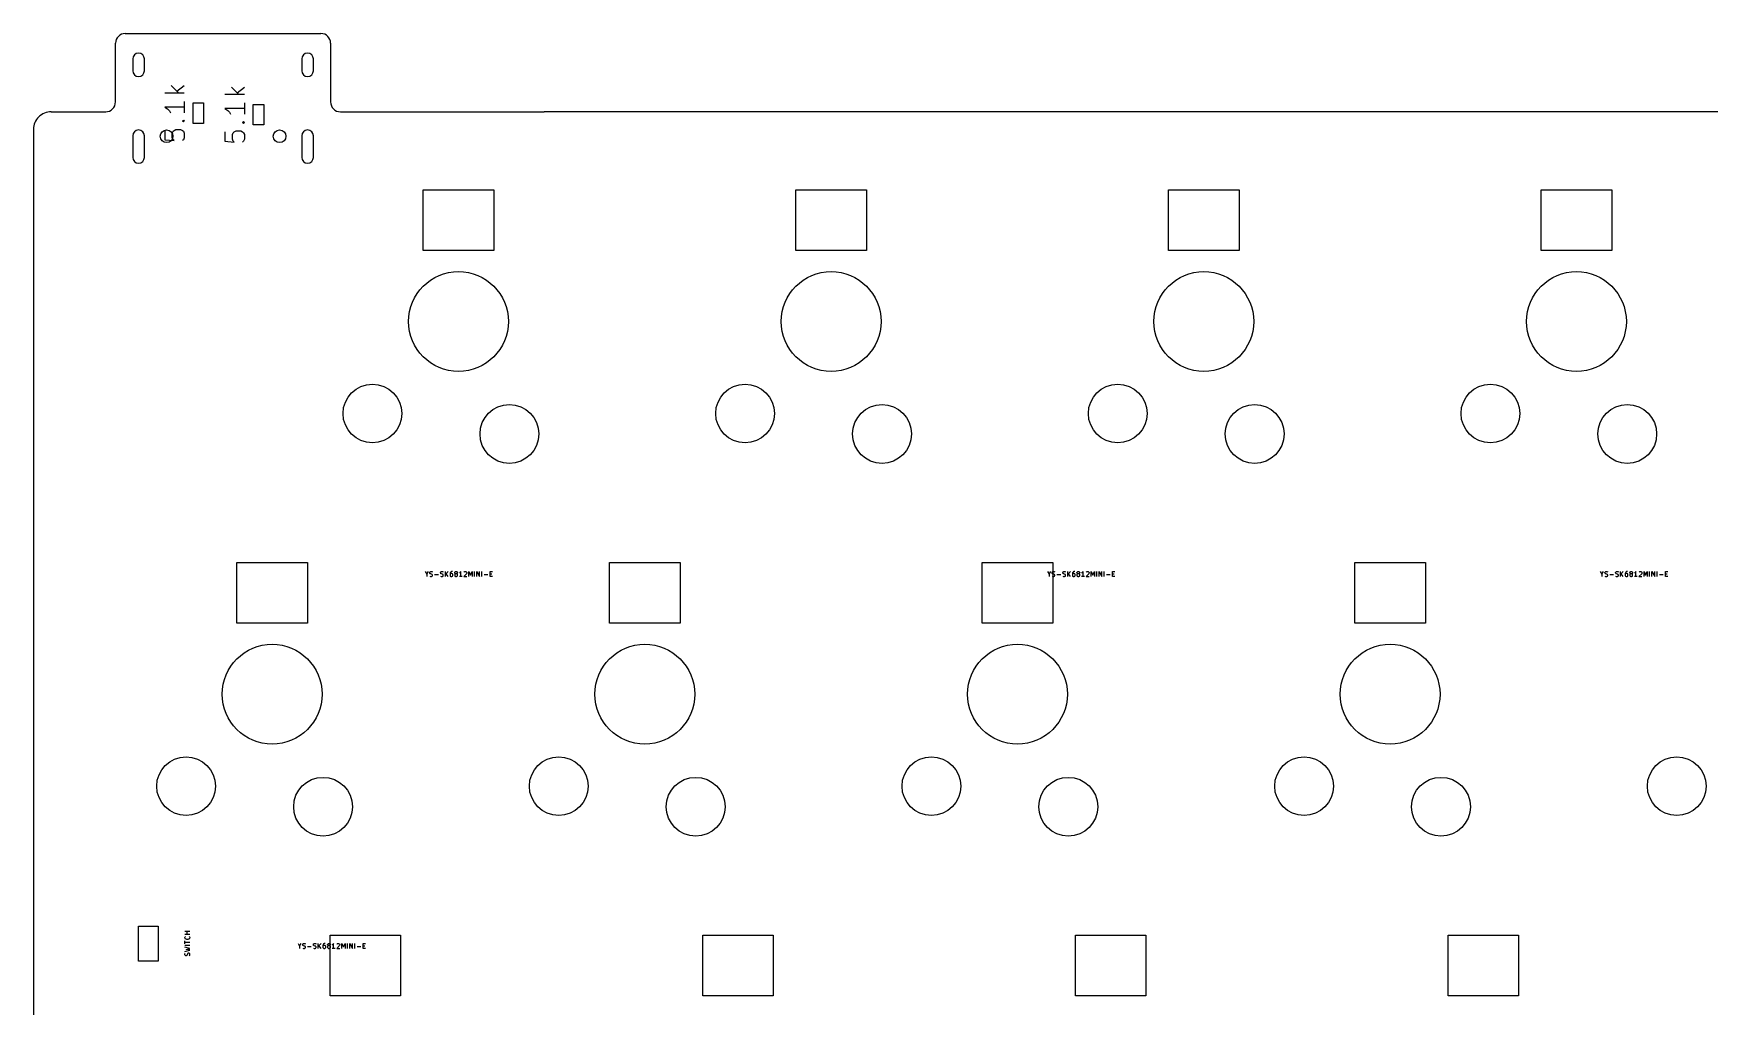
# Model space of a CAD drawing. Header units: millimetres. Extents: x -18 to 310, y -2 to 100.
# Drawn here: x 140.4 to 226.1, y 50.7 to 100.4 of the extents above; entities that cross this region are included whole.
import ezdxf

# ---------------------------------------------------------------- set-up
doc = ezdxf.new("R2010")
doc.units = ezdxf.units.MM
doc.layers.add('Edge.Cuts', color=254, linetype='CONTINUOUS', true_color=0xd0d2cd)
doc.layers.add('F.Fab', color=9, linetype='CONTINUOUS', true_color=0xafafaf)

msp = doc.modelspace()

# ---------------------------------------------------------------- linework, layer by layer
at = {"layer": 'Edge.Cuts', "linetype": 'CONTINUOUS'}
for p, q in [((145.08, 100.445), (155.08, 100.445)), ((144.58, 96.945), (144.58, 99.945)), ((155.58, 99.945), (155.58, 96.945)), ((145.46, 99.145), (145.46, 98.545)), ((146.06, 98.545), (146.06, 99.145)), ((154.1, 99.145), (154.1, 98.545)), ((154.7, 98.545), (154.7, 99.145)), ((141.290748, 96.445), (144.08, 96.445)), ((156.08, 96.445), (166.491, 96.445)), ((305.330002, 96.445), (166.491, 96.445)), ((140.39075, 95.545002), (140.39075, -1.503085)), ((145.46, 95.215), (145.46, 94.115)), ((146.06, 94.115), (146.06, 95.215)), ((154.1, 95.215), (154.1, 94.115)), ((154.7, 94.115), (154.7, 95.215)), ((160.3145, 92.45), (163.9145, 92.45)), ((160.3145, 89.35), (160.3145, 92.45)), ((163.9145, 92.45), (163.9145, 89.35)), ((179.3645, 92.45), (182.9645, 92.45)), ((179.3645, 89.35), (179.3645, 92.45)), ((182.9645, 92.45), (182.9645, 89.35)), ((198.4145, 92.45), (202.0145, 92.45)), ((198.4145, 89.35), (198.4145, 92.45)), ((202.0145, 92.45), (202.0145, 89.35)), ((217.4645, 92.45), (221.0645, 92.45)), ((217.4645, 89.35), (217.4645, 92.45)), ((221.0645, 92.45), (221.0645, 89.35)), ((163.9145, 89.35), (160.3145, 89.35)), ((182.9645, 89.35), (179.3645, 89.35)), ((202.0145, 89.35), (198.4145, 89.35)), ((221.0645, 89.35), (217.4645, 89.35)), ((150.7895, 73.4), (154.3895, 73.4)), ((150.7895, 70.3), (150.7895, 73.4)), ((154.3895, 73.4), (154.3895, 70.3)), ((169.8395, 73.4), (173.4395, 73.4)), ((169.8395, 70.3), (169.8395, 73.4)), ((173.4395, 73.4), (173.4395, 70.3)), ((188.8895, 73.4), (192.4895, 73.4)), ((188.8895, 70.3), (188.8895, 73.4)), ((192.4895, 73.4), (192.4895, 70.3)), ((207.9395, 73.4), (211.5395, 73.4)), ((207.9395, 70.3), (207.9395, 73.4)), ((211.5395, 73.4), (211.5395, 70.3)), ((154.3895, 70.3), (150.7895, 70.3)), ((173.4395, 70.3), (169.8395, 70.3)), ((192.4895, 70.3), (188.8895, 70.3)), ((211.5395, 70.3), (207.9395, 70.3)), ((155.552, 54.35), (159.152, 54.35)), ((155.552, 51.25), (155.552, 54.35)), ((159.152, 54.35), (159.152, 51.25)), ((174.602, 54.35), (178.202, 54.35)), ((174.602, 51.25), (174.602, 54.35)), ((178.202, 54.35), (178.202, 51.25)), ((193.652, 54.35), (197.252, 54.35)), ((193.652, 51.25), (193.652, 54.35)), ((197.252, 54.35), (197.252, 51.25)), ((212.702, 54.35), (216.302, 54.35)), ((212.702, 51.25), (212.702, 54.35)), ((216.302, 54.35), (216.302, 51.25)), ((159.152, 51.25), (155.552, 51.25)), ((178.202, 51.25), (174.602, 51.25)), ((197.252, 51.25), (193.652, 51.25)), ((216.302, 51.25), (212.702, 51.25))]:
    msp.add_line(p, q, dxfattribs=at)
at = {"layer": 'Edge.Cuts'}
for centre, radius in [((147.19, 95.195), 0.324999), ((152.97, 95.195), 0.324999), ((162.1145, 85.725), 2.549999), ((181.1645, 85.725), 2.549999), ((200.2145, 85.725), 2.549999), ((219.2645, 85.725), 2.549999), ((157.7145, 81.025), 1.499999), ((176.7645, 81.025), 1.499999), ((195.8145, 81.025), 1.499999), ((214.8645, 81.025), 1.499999), ((164.7145, 79.975), 1.499999), ((183.7645, 79.975), 1.499999), ((202.8145, 79.975), 1.499999), ((221.8645, 79.975), 1.499999), ((152.5895, 66.675), 2.549999), ((171.6395, 66.675), 2.549999), ((190.6895, 66.675), 2.549999), ((209.7395, 66.675), 2.549999), ((148.1895, 61.975), 1.499999), ((167.2395, 61.975), 1.499999), ((186.2895, 61.975), 1.499999), ((205.3395, 61.975), 1.499999), ((224.3895, 61.975), 1.499999), ((155.1895, 60.925), 1.499999), ((174.2395, 60.925), 1.499999), ((193.2895, 60.925), 1.499999), ((212.3395, 60.925), 1.499999)]:
    msp.add_circle(centre, radius, dxfattribs=at)
for centre, radius, start, end in [((145.08, 99.945), 0.5, 90, 180), ((155.08, 99.945), 0.5, 0, 90), ((145.76, 99.145), 0.3, 0, 180), ((154.4, 99.145), 0.3, 0, 180), ((145.76, 98.545), 0.3, -180, 0), ((154.4, 98.545), 0.3, -180, 0), ((144.08, 96.945), 0.5, -90, 0), ((156.08, 96.945), 0.5, -180, -90), ((141.2907, 95.545), 0.89995, 89.99694423, 179.99987267), ((145.76, 95.215), 0.3, 0, 180), ((154.4, 95.215), 0.3, 0, 180), ((145.76, 94.115), 0.3, -180, 0), ((154.4, 94.115), 0.3, -180, 0)]:
    msp.add_arc(centre, radius, start, end, dxfattribs=at)
at = {"layer": 'F.Fab', "linetype": 'CONTINUOUS'}
for p, q in [((145.46, 99.145), (145.46, 98.545)), ((146.06, 98.545), (146.06, 99.145)), ((154.1, 99.145), (154.1, 98.545)), ((154.7, 98.545), (154.7, 99.145)), ((147.432902, 97.779762), (147.813854, 97.39881)), ((147.718616, 97.494048), (148.099569, 97.779762)), ((150.507902, 97.704762), (150.888854, 97.32381)), ((150.793616, 97.419048), (151.174569, 97.704762)), ((148.099569, 97.39881), (147.099569, 97.39881)), ((148.099569, 96.970238), (148.099569, 96.39881)), ((148.54475, 96.9), (149.08475, 96.9)), ((148.54475, 95.85), (148.54475, 96.9)), ((149.08475, 96.9), (149.08475, 95.85)), ((151.174569, 97.32381), (150.174569, 97.32381)), ((151.174569, 96.895238), (151.174569, 96.32381)), ((151.61975, 96.825), (152.15975, 96.825)), ((151.61975, 95.775), (151.61975, 96.825)), ((152.15975, 96.825), (152.15975, 95.775)), ((148.099569, 96.684524), (147.099569, 96.684524)), ((147.099569, 96.684524), (147.242426, 96.589286)), ((147.242426, 96.589286), (147.337664, 96.494048)), ((147.337664, 96.494048), (147.385283, 96.39881)), ((148.00433, 95.970239), (148.05195, 96.017858)), ((148.05195, 95.92262), (148.00433, 95.970239)), ((148.00433, 95.970239), (148.099569, 95.970239)), ((148.05195, 96.017858), (148.099569, 95.970239)), ((148.099569, 95.970239), (148.05195, 95.92262)), ((151.174569, 96.609524), (150.174569, 96.609524)), ((150.174569, 96.609524), (150.317426, 96.514286)), ((150.317426, 96.514286), (150.412664, 96.419048)), ((150.412664, 96.419048), (150.460283, 96.32381)), ((145.46, 95.215), (145.46, 94.115)), ((146.06, 94.115), (146.06, 95.215)), ((147.099569, 95.494048), (147.099569, 95.017858)), ((147.480521, 95.351191), (147.52814, 95.446429)), ((147.480521, 95.113096), (147.480521, 95.351191)), ((147.52814, 95.017858), (147.480521, 95.113096)), ((147.52814, 95.446429), (147.575759, 95.494048)), ((147.575759, 95.494048), (147.670997, 95.541667)), ((147.670997, 95.541667), (147.909092, 95.541667)), ((147.909092, 95.541667), (148.00433, 95.494048)), ((148.00433, 95.494048), (148.05195, 95.446429)), ((148.05195, 95.446429), (148.099569, 95.351191)), ((148.099569, 95.113096), (148.05195, 95.017858)), ((148.099569, 95.351191), (148.099569, 95.113096)), ((149.08475, 95.85), (148.54475, 95.85)), ((150.174569, 95.419048), (150.174569, 94.942858)), ((150.555521, 95.276191), (150.60314, 95.371429)), ((150.555521, 95.038096), (150.555521, 95.276191)), ((150.60314, 95.371429), (150.650759, 95.419048)), ((150.650759, 95.419048), (150.745997, 95.466667)), ((150.745997, 95.466667), (150.984092, 95.466667)), ((150.984092, 95.466667), (151.07933, 95.419048)), ((151.07933, 95.895239), (151.12695, 95.942858)), ((151.12695, 95.84762), (151.07933, 95.895239)), ((151.07933, 95.895239), (151.174569, 95.895239)), ((151.07933, 95.419048), (151.12695, 95.371429)), ((151.12695, 95.942858), (151.174569, 95.895239)), ((151.174569, 95.895239), (151.12695, 95.84762)), ((151.12695, 95.371429), (151.174569, 95.276191)), ((151.174569, 95.276191), (151.174569, 95.038096)), ((152.15975, 95.775), (151.61975, 95.775)), ((154.1, 95.215), (154.1, 94.115)), ((154.7, 94.115), (154.7, 95.215)), ((147.099569, 95.017858), (147.575759, 94.970239)), ((147.575759, 94.970239), (147.52814, 95.017858)), ((148.05195, 95.017858), (148.00433, 94.970239)), ((150.174569, 94.942858), (150.650759, 94.895239)), ((150.60314, 94.942858), (150.555521, 95.038096)), ((150.650759, 94.895239), (150.60314, 94.942858)), ((151.12695, 94.942858), (151.07933, 94.895239)), ((151.174569, 95.038096), (151.12695, 94.942858)), ((160.408155, 72.941426), (160.491488, 72.810473)), ((160.491488, 72.810473), (160.574822, 72.941426)), ((160.646251, 72.893807), (160.658155, 72.917616)), ((160.646251, 72.869997), (160.646251, 72.893807)), ((160.658155, 72.846188), (160.646251, 72.869997)), ((160.658155, 72.917616), (160.67006, 72.929521)), ((160.67006, 72.834283), (160.658155, 72.846188)), ((160.67006, 72.929521), (160.69387, 72.941426)), ((160.69387, 72.822378), (160.67006, 72.834283)), ((160.69387, 72.941426), (160.753393, 72.941426)), ((160.753393, 72.941426), (160.789108, 72.929521)), ((161.19387, 72.893807), (161.205774, 72.917616)), ((161.19387, 72.869997), (161.19387, 72.893807)), ((161.205774, 72.846188), (161.19387, 72.869997)), ((161.205774, 72.917616), (161.217679, 72.929521)), ((161.217679, 72.834283), (161.205774, 72.846188)), ((161.217679, 72.929521), (161.241489, 72.941426)), ((161.241489, 72.822378), (161.217679, 72.834283)), ((161.241489, 72.941426), (161.301012, 72.941426)), ((161.301012, 72.941426), (161.336727, 72.929521)), ((161.443869, 72.691426), (161.443869, 72.941426)), ((161.586726, 72.941426), (161.443869, 72.798569)), ((161.586726, 72.691426), (161.479584, 72.834283)), ((161.693869, 72.881902), (161.681965, 72.834283)), ((161.681965, 72.834283), (161.681965, 72.739045)), ((161.717679, 72.917616), (161.693869, 72.881902)), ((161.705774, 72.834283), (161.693869, 72.822378)), ((161.729584, 72.846188), (161.705774, 72.834283)), ((161.729584, 72.929521), (161.717679, 72.917616)), ((161.753393, 72.941426), (161.729584, 72.929521)), ((161.777203, 72.846188), (161.729584, 72.846188)), ((161.801012, 72.941426), (161.753393, 72.941426)), ((161.801012, 72.834283), (161.777203, 72.846188)), ((161.812917, 72.822378), (161.801012, 72.834283)), ((161.92006, 72.893807), (161.931964, 72.917616)), ((161.92006, 72.881902), (161.92006, 72.893807)), ((161.931964, 72.858092), (161.92006, 72.881902)), ((161.931964, 72.917616), (161.943869, 72.929521)), ((161.943869, 72.846188), (161.931964, 72.858092)), ((161.943869, 72.929521), (161.967679, 72.941426)), ((161.967679, 72.834283), (161.943869, 72.846188)), ((161.967679, 72.834283), (161.943869, 72.822378)), ((161.967679, 72.941426), (162.015298, 72.941426)), ((162.015298, 72.834283), (161.967679, 72.834283)), ((162.015298, 72.941426), (162.039107, 72.929521)), ((162.039107, 72.846188), (162.015298, 72.834283)), ((162.039107, 72.822378), (162.015298, 72.834283)), ((162.039107, 72.929521), (162.051012, 72.917616)), ((162.051012, 72.858092), (162.039107, 72.846188)), ((162.051012, 72.917616), (162.062917, 72.893807)), ((162.062917, 72.881902), (162.051012, 72.858092)), ((162.062917, 72.893807), (162.062917, 72.881902)), ((162.181964, 72.881902), (162.158155, 72.869997)), ((162.205774, 72.905711), (162.181964, 72.881902)), ((162.229583, 72.941426), (162.205774, 72.905711)), ((162.229583, 72.691426), (162.229583, 72.941426)), ((162.527202, 72.834283), (162.384345, 72.691426)), ((162.39625, 72.917616), (162.408154, 72.929521)), ((162.408154, 72.929521), (162.431964, 72.941426)), ((162.431964, 72.941426), (162.491488, 72.941426)), ((162.491488, 72.941426), (162.515297, 72.929521)), ((162.515297, 72.929521), (162.527202, 72.917616)), ((162.527202, 72.917616), (162.539107, 72.893807)), ((162.539107, 72.869997), (162.527202, 72.834283)), ((162.539107, 72.893807), (162.539107, 72.869997)), ((162.646249, 72.691426), (162.646249, 72.941426)), ((162.646249, 72.941426), (162.729583, 72.762854)), ((162.729583, 72.762854), (162.812916, 72.941426)), ((162.812916, 72.941426), (162.812916, 72.691426)), ((162.931963, 72.691426), (162.931963, 72.941426)), ((163.051011, 72.691426), (163.051011, 72.941426)), ((163.051011, 72.941426), (163.193868, 72.691426)), ((163.193868, 72.691426), (163.193868, 72.941426)), ((163.312916, 72.691426), (163.312916, 72.941426)), ((163.741488, 72.691426), (163.741488, 72.941426)), ((163.741488, 72.941426), (163.860536, 72.941426)), ((192.220655, 72.941426), (192.303988, 72.810473)), ((192.303988, 72.810473), (192.387322, 72.941426)), ((192.458751, 72.893807), (192.470655, 72.917616)), ((192.458751, 72.869997), (192.458751, 72.893807)), ((192.470655, 72.846188), (192.458751, 72.869997)), ((192.470655, 72.917616), (192.48256, 72.929521)), ((192.48256, 72.834283), (192.470655, 72.846188)), ((192.48256, 72.929521), (192.50637, 72.941426)), ((192.50637, 72.822378), (192.48256, 72.834283)), ((192.50637, 72.941426), (192.565893, 72.941426)), ((192.565893, 72.941426), (192.601608, 72.929521)), ((193.00637, 72.893807), (193.018274, 72.917616)), ((193.00637, 72.869997), (193.00637, 72.893807)), ((193.018274, 72.846188), (193.00637, 72.869997)), ((193.018274, 72.917616), (193.030179, 72.929521)), ((193.030179, 72.834283), (193.018274, 72.846188)), ((193.030179, 72.929521), (193.053989, 72.941426)), ((193.053989, 72.822378), (193.030179, 72.834283)), ((193.053989, 72.941426), (193.113512, 72.941426)), ((193.113512, 72.941426), (193.149227, 72.929521)), ((193.256369, 72.691426), (193.256369, 72.941426)), ((193.399226, 72.941426), (193.256369, 72.798569)), ((193.399226, 72.691426), (193.292084, 72.834283)), ((193.506369, 72.881902), (193.494465, 72.834283)), ((193.494465, 72.834283), (193.494465, 72.739045)), ((193.530179, 72.917616), (193.506369, 72.881902)), ((193.518274, 72.834283), (193.506369, 72.822378)), ((193.542084, 72.846188), (193.518274, 72.834283)), ((193.542084, 72.929521), (193.530179, 72.917616)), ((193.565893, 72.941426), (193.542084, 72.929521)), ((193.589703, 72.846188), (193.542084, 72.846188)), ((193.613512, 72.941426), (193.565893, 72.941426)), ((193.613512, 72.834283), (193.589703, 72.846188)), ((193.625417, 72.822378), (193.613512, 72.834283)), ((193.73256, 72.893807), (193.744464, 72.917616)), ((193.73256, 72.881902), (193.73256, 72.893807)), ((193.744464, 72.858092), (193.73256, 72.881902)), ((193.744464, 72.917616), (193.756369, 72.929521)), ((193.756369, 72.846188), (193.744464, 72.858092)), ((193.756369, 72.929521), (193.780179, 72.941426)), ((193.780179, 72.834283), (193.756369, 72.846188)), ((193.780179, 72.834283), (193.756369, 72.822378)), ((193.780179, 72.941426), (193.827798, 72.941426)), ((193.827798, 72.834283), (193.780179, 72.834283)), ((193.827798, 72.941426), (193.851607, 72.929521)), ((193.851607, 72.846188), (193.827798, 72.834283)), ((193.851607, 72.822378), (193.827798, 72.834283)), ((193.851607, 72.929521), (193.863512, 72.917616)), ((193.863512, 72.858092), (193.851607, 72.846188)), ((193.863512, 72.917616), (193.875417, 72.893807)), ((193.875417, 72.881902), (193.863512, 72.858092)), ((193.875417, 72.893807), (193.875417, 72.881902)), ((193.994464, 72.881902), (193.970655, 72.869997)), ((194.018274, 72.905711), (193.994464, 72.881902)), ((194.042083, 72.941426), (194.018274, 72.905711)), ((194.042083, 72.691426), (194.042083, 72.941426)), ((194.339702, 72.834283), (194.196845, 72.691426)), ((194.20875, 72.917616), (194.220654, 72.929521)), ((194.220654, 72.929521), (194.244464, 72.941426)), ((194.244464, 72.941426), (194.303988, 72.941426)), ((194.303988, 72.941426), (194.327797, 72.929521)), ((194.327797, 72.929521), (194.339702, 72.917616)), ((194.339702, 72.917616), (194.351607, 72.893807)), ((194.351607, 72.869997), (194.339702, 72.834283)), ((194.351607, 72.893807), (194.351607, 72.869997)), ((194.458749, 72.691426), (194.458749, 72.941426)), ((194.458749, 72.941426), (194.542083, 72.762854)), ((194.542083, 72.762854), (194.625416, 72.941426)), ((194.625416, 72.941426), (194.625416, 72.691426)), ((194.744463, 72.691426), (194.744463, 72.941426)), ((194.863511, 72.691426), (194.863511, 72.941426)), ((194.863511, 72.941426), (195.006368, 72.691426)), ((195.006368, 72.691426), (195.006368, 72.941426)), ((195.125416, 72.691426), (195.125416, 72.941426)), ((195.553988, 72.691426), (195.553988, 72.941426)), ((195.553988, 72.941426), (195.673036, 72.941426)), ((220.479155, 72.941426), (220.562488, 72.810473)), ((220.562488, 72.810473), (220.645822, 72.941426)), ((220.717251, 72.893807), (220.729155, 72.917616)), ((220.717251, 72.869997), (220.717251, 72.893807)), ((220.729155, 72.846188), (220.717251, 72.869997)), ((220.729155, 72.917616), (220.74106, 72.929521)), ((220.74106, 72.834283), (220.729155, 72.846188)), ((220.74106, 72.929521), (220.76487, 72.941426)), ((220.76487, 72.822378), (220.74106, 72.834283)), ((220.76487, 72.941426), (220.824393, 72.941426)), ((220.824393, 72.941426), (220.860108, 72.929521)), ((221.26487, 72.893807), (221.276774, 72.917616)), ((221.26487, 72.869997), (221.26487, 72.893807)), ((221.276774, 72.846188), (221.26487, 72.869997)), ((221.276774, 72.917616), (221.288679, 72.929521)), ((221.288679, 72.834283), (221.276774, 72.846188)), ((221.288679, 72.929521), (221.312489, 72.941426)), ((221.312489, 72.822378), (221.288679, 72.834283)), ((221.312489, 72.941426), (221.372012, 72.941426)), ((221.372012, 72.941426), (221.407727, 72.929521)), ((221.514869, 72.691426), (221.514869, 72.941426)), ((221.657726, 72.941426), (221.514869, 72.798569)), ((221.657726, 72.691426), (221.550584, 72.834283)), ((221.764869, 72.881902), (221.752965, 72.834283)), ((221.752965, 72.834283), (221.752965, 72.739045)), ((221.788679, 72.917616), (221.764869, 72.881902)), ((221.776774, 72.834283), (221.764869, 72.822378)), ((221.800584, 72.846188), (221.776774, 72.834283)), ((221.800584, 72.929521), (221.788679, 72.917616)), ((221.824393, 72.941426), (221.800584, 72.929521)), ((221.848203, 72.846188), (221.800584, 72.846188)), ((221.872012, 72.941426), (221.824393, 72.941426)), ((221.872012, 72.834283), (221.848203, 72.846188)), ((221.883917, 72.822378), (221.872012, 72.834283)), ((221.99106, 72.893807), (222.002964, 72.917616)), ((221.99106, 72.881902), (221.99106, 72.893807)), ((222.002964, 72.858092), (221.99106, 72.881902)), ((222.002964, 72.917616), (222.014869, 72.929521)), ((222.014869, 72.846188), (222.002964, 72.858092)), ((222.014869, 72.929521), (222.038679, 72.941426)), ((222.038679, 72.834283), (222.014869, 72.846188)), ((222.038679, 72.834283), (222.014869, 72.822378)), ((222.038679, 72.941426), (222.086298, 72.941426)), ((222.086298, 72.834283), (222.038679, 72.834283)), ((222.086298, 72.941426), (222.110107, 72.929521)), ((222.110107, 72.846188), (222.086298, 72.834283)), ((222.110107, 72.822378), (222.086298, 72.834283)), ((222.110107, 72.929521), (222.122012, 72.917616)), ((222.122012, 72.858092), (222.110107, 72.846188)), ((222.122012, 72.917616), (222.133917, 72.893807)), ((222.133917, 72.881902), (222.122012, 72.858092)), ((222.133917, 72.893807), (222.133917, 72.881902)), ((222.252964, 72.881902), (222.229155, 72.869997)), ((222.276774, 72.905711), (222.252964, 72.881902)), ((222.300583, 72.941426), (222.276774, 72.905711)), ((222.300583, 72.691426), (222.300583, 72.941426)), ((222.598202, 72.834283), (222.455345, 72.691426)), ((222.46725, 72.917616), (222.479154, 72.929521)), ((222.479154, 72.929521), (222.502964, 72.941426)), ((222.502964, 72.941426), (222.562488, 72.941426)), ((222.562488, 72.941426), (222.586297, 72.929521)), ((222.586297, 72.929521), (222.598202, 72.917616)), ((222.598202, 72.917616), (222.610107, 72.893807)), ((222.610107, 72.869997), (222.598202, 72.834283)), ((222.610107, 72.893807), (222.610107, 72.869997)), ((222.717249, 72.691426), (222.717249, 72.941426)), ((222.717249, 72.941426), (222.800583, 72.762854)), ((222.800583, 72.762854), (222.883916, 72.941426)), ((222.883916, 72.941426), (222.883916, 72.691426)), ((223.002963, 72.691426), (223.002963, 72.941426)), ((223.122011, 72.691426), (223.122011, 72.941426)), ((223.122011, 72.941426), (223.264868, 72.691426)), ((223.264868, 72.691426), (223.264868, 72.941426)), ((223.383916, 72.691426), (223.383916, 72.941426)), ((223.812488, 72.691426), (223.812488, 72.941426)), ((223.812488, 72.941426), (223.931536, 72.941426)), ((160.491488, 72.810473), (160.491488, 72.691426)), ((160.646251, 72.70333), (160.681965, 72.691426)), ((160.681965, 72.691426), (160.741489, 72.691426)), ((160.741489, 72.810473), (160.69387, 72.822378)), ((160.765298, 72.798569), (160.741489, 72.810473)), ((160.741489, 72.691426), (160.765298, 72.70333)), ((160.777203, 72.786664), (160.765298, 72.798569)), ((160.765298, 72.70333), (160.777203, 72.715235)), ((160.789108, 72.762854), (160.777203, 72.786664)), ((160.777203, 72.715235), (160.789108, 72.739045)), ((160.789108, 72.739045), (160.789108, 72.762854)), ((160.89625, 72.786664), (161.086727, 72.786664)), ((161.19387, 72.70333), (161.229584, 72.691426)), ((161.229584, 72.691426), (161.289108, 72.691426)), ((161.289108, 72.810473), (161.241489, 72.822378)), ((161.312917, 72.798569), (161.289108, 72.810473)), ((161.289108, 72.691426), (161.312917, 72.70333)), ((161.324822, 72.786664), (161.312917, 72.798569)), ((161.312917, 72.70333), (161.324822, 72.715235)), ((161.336727, 72.762854), (161.324822, 72.786664)), ((161.324822, 72.715235), (161.336727, 72.739045)), ((161.336727, 72.739045), (161.336727, 72.762854)), ((161.693869, 72.822378), (161.681965, 72.798569)), ((161.681965, 72.739045), (161.693869, 72.715235)), ((161.693869, 72.715235), (161.705774, 72.70333)), ((161.705774, 72.70333), (161.729584, 72.691426)), ((161.729584, 72.691426), (161.777203, 72.691426)), ((161.777203, 72.691426), (161.801012, 72.70333)), ((161.801012, 72.70333), (161.812917, 72.715235)), ((161.824822, 72.798569), (161.812917, 72.822378)), ((161.812917, 72.715235), (161.824822, 72.739045)), ((161.824822, 72.739045), (161.824822, 72.798569)), ((161.931964, 72.810473), (161.92006, 72.786664)), ((161.92006, 72.786664), (161.92006, 72.739045)), ((161.92006, 72.739045), (161.931964, 72.715235)), ((161.943869, 72.822378), (161.931964, 72.810473)), ((161.931964, 72.715235), (161.943869, 72.70333)), ((161.943869, 72.70333), (161.967679, 72.691426)), ((161.967679, 72.691426), (162.015298, 72.691426)), ((162.015298, 72.691426), (162.039107, 72.70333)), ((162.051012, 72.810473), (162.039107, 72.822378)), ((162.039107, 72.70333), (162.051012, 72.715235)), ((162.062917, 72.786664), (162.051012, 72.810473)), ((162.051012, 72.715235), (162.062917, 72.739045)), ((162.062917, 72.739045), (162.062917, 72.786664)), ((162.301012, 72.691426), (162.158155, 72.691426)), ((162.384345, 72.691426), (162.539107, 72.691426)), ((163.431964, 72.786664), (163.622441, 72.786664)), ((163.741488, 72.822378), (163.824822, 72.822378)), ((163.860536, 72.691426), (163.741488, 72.691426)), ((192.303988, 72.810473), (192.303988, 72.691426)), ((192.458751, 72.70333), (192.494465, 72.691426)), ((192.494465, 72.691426), (192.553989, 72.691426)), ((192.553989, 72.810473), (192.50637, 72.822378)), ((192.577798, 72.798569), (192.553989, 72.810473)), ((192.553989, 72.691426), (192.577798, 72.70333)), ((192.589703, 72.786664), (192.577798, 72.798569)), ((192.577798, 72.70333), (192.589703, 72.715235)), ((192.601608, 72.762854), (192.589703, 72.786664)), ((192.589703, 72.715235), (192.601608, 72.739045)), ((192.601608, 72.739045), (192.601608, 72.762854)), ((192.70875, 72.786664), (192.899227, 72.786664)), ((193.00637, 72.70333), (193.042084, 72.691426)), ((193.042084, 72.691426), (193.101608, 72.691426)), ((193.101608, 72.810473), (193.053989, 72.822378)), ((193.125417, 72.798569), (193.101608, 72.810473)), ((193.101608, 72.691426), (193.125417, 72.70333)), ((193.137322, 72.786664), (193.125417, 72.798569)), ((193.125417, 72.70333), (193.137322, 72.715235)), ((193.149227, 72.762854), (193.137322, 72.786664)), ((193.137322, 72.715235), (193.149227, 72.739045)), ((193.149227, 72.739045), (193.149227, 72.762854)), ((193.506369, 72.822378), (193.494465, 72.798569)), ((193.494465, 72.739045), (193.506369, 72.715235)), ((193.506369, 72.715235), (193.518274, 72.70333)), ((193.518274, 72.70333), (193.542084, 72.691426)), ((193.542084, 72.691426), (193.589703, 72.691426)), ((193.589703, 72.691426), (193.613512, 72.70333)), ((193.613512, 72.70333), (193.625417, 72.715235)), ((193.637322, 72.798569), (193.625417, 72.822378)), ((193.625417, 72.715235), (193.637322, 72.739045)), ((193.637322, 72.739045), (193.637322, 72.798569)), ((193.744464, 72.810473), (193.73256, 72.786664)), ((193.73256, 72.786664), (193.73256, 72.739045)), ((193.73256, 72.739045), (193.744464, 72.715235)), ((193.756369, 72.822378), (193.744464, 72.810473)), ((193.744464, 72.715235), (193.756369, 72.70333)), ((193.756369, 72.70333), (193.780179, 72.691426)), ((193.780179, 72.691426), (193.827798, 72.691426)), ((193.827798, 72.691426), (193.851607, 72.70333)), ((193.863512, 72.810473), (193.851607, 72.822378)), ((193.851607, 72.70333), (193.863512, 72.715235)), ((193.875417, 72.786664), (193.863512, 72.810473)), ((193.863512, 72.715235), (193.875417, 72.739045)), ((193.875417, 72.739045), (193.875417, 72.786664)), ((194.113512, 72.691426), (193.970655, 72.691426)), ((194.196845, 72.691426), (194.351607, 72.691426)), ((195.244464, 72.786664), (195.434941, 72.786664)), ((195.553988, 72.822378), (195.637322, 72.822378)), ((195.673036, 72.691426), (195.553988, 72.691426)), ((220.562488, 72.810473), (220.562488, 72.691426)), ((220.717251, 72.70333), (220.752965, 72.691426)), ((220.752965, 72.691426), (220.812489, 72.691426)), ((220.812489, 72.810473), (220.76487, 72.822378)), ((220.836298, 72.798569), (220.812489, 72.810473)), ((220.812489, 72.691426), (220.836298, 72.70333)), ((220.848203, 72.786664), (220.836298, 72.798569)), ((220.836298, 72.70333), (220.848203, 72.715235)), ((220.860108, 72.762854), (220.848203, 72.786664)), ((220.848203, 72.715235), (220.860108, 72.739045)), ((220.860108, 72.739045), (220.860108, 72.762854)), ((220.96725, 72.786664), (221.157727, 72.786664)), ((221.26487, 72.70333), (221.300584, 72.691426)), ((221.300584, 72.691426), (221.360108, 72.691426)), ((221.360108, 72.810473), (221.312489, 72.822378)), ((221.383917, 72.798569), (221.360108, 72.810473)), ((221.360108, 72.691426), (221.383917, 72.70333)), ((221.395822, 72.786664), (221.383917, 72.798569)), ((221.383917, 72.70333), (221.395822, 72.715235)), ((221.407727, 72.762854), (221.395822, 72.786664)), ((221.395822, 72.715235), (221.407727, 72.739045)), ((221.407727, 72.739045), (221.407727, 72.762854)), ((221.764869, 72.822378), (221.752965, 72.798569)), ((221.752965, 72.739045), (221.764869, 72.715235)), ((221.764869, 72.715235), (221.776774, 72.70333)), ((221.776774, 72.70333), (221.800584, 72.691426)), ((221.800584, 72.691426), (221.848203, 72.691426)), ((221.848203, 72.691426), (221.872012, 72.70333)), ((221.872012, 72.70333), (221.883917, 72.715235)), ((221.895822, 72.798569), (221.883917, 72.822378)), ((221.883917, 72.715235), (221.895822, 72.739045)), ((221.895822, 72.739045), (221.895822, 72.798569)), ((222.002964, 72.810473), (221.99106, 72.786664)), ((221.99106, 72.786664), (221.99106, 72.739045)), ((221.99106, 72.739045), (222.002964, 72.715235)), ((222.014869, 72.822378), (222.002964, 72.810473)), ((222.002964, 72.715235), (222.014869, 72.70333)), ((222.014869, 72.70333), (222.038679, 72.691426)), ((222.038679, 72.691426), (222.086298, 72.691426)), ((222.086298, 72.691426), (222.110107, 72.70333)), ((222.122012, 72.810473), (222.110107, 72.822378)), ((222.110107, 72.70333), (222.122012, 72.715235)), ((222.133917, 72.786664), (222.122012, 72.810473)), ((222.122012, 72.715235), (222.133917, 72.739045)), ((222.133917, 72.739045), (222.133917, 72.786664)), ((222.372012, 72.691426), (222.229155, 72.691426)), ((222.455345, 72.691426), (222.610107, 72.691426)), ((223.502964, 72.786664), (223.693441, 72.786664)), ((223.812488, 72.822378), (223.895822, 72.822378)), ((223.931536, 72.691426), (223.812488, 72.691426)), ((145.76475, 54.825), (146.76475, 54.825)), ((145.76475, 53.025), (145.76475, 54.825)), ((146.76475, 54.825), (146.76475, 53.025)), ((148.378324, 54.538095), (148.128324, 54.538095)), ((148.378324, 54.395238), (148.128324, 54.395238)), ((148.128324, 54.240476), (148.140229, 54.276191)), ((148.128324, 54.216667), (148.128324, 54.240476)), ((148.140229, 54.180953), (148.128324, 54.216667)), ((148.128324, 53.919048), (148.128324, 54.061905)), ((148.378324, 53.990477), (148.128324, 53.990477)), ((148.140229, 54.276191), (148.152134, 54.288095)), ((148.164039, 54.157143), (148.140229, 54.180953)), ((148.187848, 54.145238), (148.164039, 54.157143)), ((148.235467, 54.133334), (148.187848, 54.145238)), ((148.271181, 54.133334), (148.235467, 54.133334)), ((148.247372, 54.395238), (148.247372, 54.538095)), ((148.3188, 54.145238), (148.271181, 54.133334)), ((148.34261, 54.157143), (148.3188, 54.145238)), ((148.36642, 54.180953), (148.34261, 54.157143)), ((148.354515, 54.288095), (148.36642, 54.276191)), ((148.36642, 54.276191), (148.378324, 54.240476)), ((148.378324, 54.216667), (148.36642, 54.180953)), ((148.378324, 54.240476), (148.378324, 54.216667)), ((148.378324, 53.835714), (148.128324, 53.835714)), ((148.378324, 53.680953), (148.128324, 53.740476)), ((148.128324, 53.526191), (148.378324, 53.585715)), ((148.128324, 53.407143), (148.140229, 53.442858)), ((148.128324, 53.34762), (148.128324, 53.407143)), ((148.140229, 53.32381), (148.128324, 53.34762)), ((148.152134, 53.311905), (148.140229, 53.32381)), ((148.175943, 53.300001), (148.152134, 53.311905)), ((148.199753, 53.300001), (148.175943, 53.300001)), ((148.199753, 53.633334), (148.378324, 53.680953)), ((148.378324, 53.585715), (148.199753, 53.633334)), ((148.223562, 53.311905), (148.199753, 53.300001)), ((148.235467, 53.32381), (148.223562, 53.311905)), ((148.247372, 53.34762), (148.235467, 53.32381)), ((148.259277, 53.395239), (148.247372, 53.34762)), ((148.271181, 53.419048), (148.259277, 53.395239)), ((148.283086, 53.430953), (148.271181, 53.419048)), ((148.306896, 53.442858), (148.283086, 53.430953)), ((148.330705, 53.442858), (148.306896, 53.442858)), ((148.354515, 53.430953), (148.330705, 53.442858)), ((148.36642, 53.419048), (148.354515, 53.430953)), ((148.378324, 53.395239), (148.36642, 53.419048)), ((148.36642, 53.300001), (148.378324, 53.335715)), ((148.378324, 53.335715), (148.378324, 53.395239)), ((153.911655, 53.931426), (153.994988, 53.800473)), ((153.994988, 53.800473), (154.078322, 53.931426)), ((153.994988, 53.800473), (153.994988, 53.681426)), ((154.149751, 53.883807), (154.161655, 53.907616)), ((154.149751, 53.859997), (154.149751, 53.883807)), ((154.161655, 53.836188), (154.149751, 53.859997)), ((154.149751, 53.69333), (154.185465, 53.681426)), ((154.161655, 53.907616), (154.17356, 53.919521)), ((154.17356, 53.824283), (154.161655, 53.836188)), ((154.17356, 53.919521), (154.19737, 53.931426)), ((154.19737, 53.812378), (154.17356, 53.824283)), ((154.185465, 53.681426), (154.244989, 53.681426)), ((154.19737, 53.931426), (154.256893, 53.931426)), ((154.244989, 53.800473), (154.19737, 53.812378)), ((154.268798, 53.788569), (154.244989, 53.800473)), ((154.244989, 53.681426), (154.268798, 53.69333)), ((154.256893, 53.931426), (154.292608, 53.919521)), ((154.280703, 53.776664), (154.268798, 53.788569)), ((154.268798, 53.69333), (154.280703, 53.705235)), ((154.292608, 53.752854), (154.280703, 53.776664)), ((154.280703, 53.705235), (154.292608, 53.729045)), ((154.292608, 53.729045), (154.292608, 53.752854)), ((154.39975, 53.776664), (154.590227, 53.776664)), ((154.69737, 53.883807), (154.709274, 53.907616)), ((154.69737, 53.859997), (154.69737, 53.883807)), ((154.709274, 53.836188), (154.69737, 53.859997)), ((154.69737, 53.69333), (154.733084, 53.681426)), ((154.709274, 53.907616), (154.721179, 53.919521)), ((154.721179, 53.824283), (154.709274, 53.836188)), ((154.721179, 53.919521), (154.744989, 53.931426)), ((154.744989, 53.812378), (154.721179, 53.824283)), ((154.733084, 53.681426), (154.792608, 53.681426)), ((154.744989, 53.931426), (154.804512, 53.931426)), ((154.792608, 53.800473), (154.744989, 53.812378)), ((154.816417, 53.788569), (154.792608, 53.800473)), ((154.792608, 53.681426), (154.816417, 53.69333)), ((154.804512, 53.931426), (154.840227, 53.919521)), ((154.828322, 53.776664), (154.816417, 53.788569)), ((154.816417, 53.69333), (154.828322, 53.705235)), ((154.840227, 53.752854), (154.828322, 53.776664)), ((154.828322, 53.705235), (154.840227, 53.729045)), ((154.840227, 53.729045), (154.840227, 53.752854)), ((154.947369, 53.681426), (154.947369, 53.931426)), ((155.090226, 53.931426), (154.947369, 53.788569)), ((155.090226, 53.681426), (154.983084, 53.824283)), ((155.197369, 53.871902), (155.185465, 53.824283)), ((155.185465, 53.824283), (155.185465, 53.729045)), ((155.197369, 53.812378), (155.185465, 53.788569)), ((155.185465, 53.729045), (155.197369, 53.705235)), ((155.221179, 53.907616), (155.197369, 53.871902)), ((155.209274, 53.824283), (155.197369, 53.812378)), ((155.197369, 53.705235), (155.209274, 53.69333)), ((155.233084, 53.836188), (155.209274, 53.824283)), ((155.209274, 53.69333), (155.233084, 53.681426)), ((155.233084, 53.919521), (155.221179, 53.907616)), ((155.256893, 53.931426), (155.233084, 53.919521)), ((155.280703, 53.836188), (155.233084, 53.836188)), ((155.233084, 53.681426), (155.280703, 53.681426)), ((155.304512, 53.931426), (155.256893, 53.931426)), ((155.304512, 53.824283), (155.280703, 53.836188)), ((155.280703, 53.681426), (155.304512, 53.69333)), ((155.316417, 53.812378), (155.304512, 53.824283)), ((155.304512, 53.69333), (155.316417, 53.705235)), ((155.328322, 53.788569), (155.316417, 53.812378)), ((155.316417, 53.705235), (155.328322, 53.729045)), ((155.328322, 53.729045), (155.328322, 53.788569)), ((155.42356, 53.883807), (155.435464, 53.907616)), ((155.42356, 53.871902), (155.42356, 53.883807)), ((155.435464, 53.848092), (155.42356, 53.871902)), ((155.435464, 53.800473), (155.42356, 53.776664)), ((155.42356, 53.776664), (155.42356, 53.729045)), ((155.42356, 53.729045), (155.435464, 53.705235)), ((155.435464, 53.907616), (155.447369, 53.919521)), ((155.447369, 53.836188), (155.435464, 53.848092)), ((155.447369, 53.812378), (155.435464, 53.800473)), ((155.435464, 53.705235), (155.447369, 53.69333)), ((155.447369, 53.919521), (155.471179, 53.931426)), ((155.471179, 53.824283), (155.447369, 53.836188)), ((155.471179, 53.824283), (155.447369, 53.812378)), ((155.447369, 53.69333), (155.471179, 53.681426)), ((155.471179, 53.931426), (155.518798, 53.931426)), ((155.518798, 53.824283), (155.471179, 53.824283)), ((155.471179, 53.681426), (155.518798, 53.681426)), ((155.518798, 53.931426), (155.542607, 53.919521)), ((155.542607, 53.836188), (155.518798, 53.824283)), ((155.542607, 53.812378), (155.518798, 53.824283)), ((155.518798, 53.681426), (155.542607, 53.69333)), ((155.542607, 53.919521), (155.554512, 53.907616)), ((155.554512, 53.848092), (155.542607, 53.836188)), ((155.554512, 53.800473), (155.542607, 53.812378)), ((155.542607, 53.69333), (155.554512, 53.705235)), ((155.554512, 53.907616), (155.566417, 53.883807)), ((155.566417, 53.871902), (155.554512, 53.848092)), ((155.566417, 53.776664), (155.554512, 53.800473)), ((155.554512, 53.705235), (155.566417, 53.729045)), ((155.566417, 53.883807), (155.566417, 53.871902)), ((155.566417, 53.729045), (155.566417, 53.776664)), ((155.685464, 53.871902), (155.661655, 53.859997)), ((155.804512, 53.681426), (155.661655, 53.681426)), ((155.709274, 53.895711), (155.685464, 53.871902)), ((155.733083, 53.931426), (155.709274, 53.895711)), ((155.733083, 53.681426), (155.733083, 53.931426)), ((156.030702, 53.824283), (155.887845, 53.681426)), ((155.887845, 53.681426), (156.042607, 53.681426)), ((155.89975, 53.907616), (155.911654, 53.919521)), ((155.911654, 53.919521), (155.935464, 53.931426)), ((155.935464, 53.931426), (155.994988, 53.931426)), ((155.994988, 53.931426), (156.018797, 53.919521)), ((156.018797, 53.919521), (156.030702, 53.907616)), ((156.030702, 53.907616), (156.042607, 53.883807)), ((156.042607, 53.859997), (156.030702, 53.824283)), ((156.042607, 53.883807), (156.042607, 53.859997)), ((156.149749, 53.681426), (156.149749, 53.931426)), ((156.149749, 53.931426), (156.233083, 53.752854)), ((156.233083, 53.752854), (156.316416, 53.931426)), ((156.316416, 53.931426), (156.316416, 53.681426)), ((156.435463, 53.681426), (156.435463, 53.931426)), ((156.554511, 53.681426), (156.554511, 53.931426)), ((156.554511, 53.931426), (156.697368, 53.681426)), ((156.697368, 53.681426), (156.697368, 53.931426)), ((156.816416, 53.681426), (156.816416, 53.931426)), ((156.935464, 53.776664), (157.125941, 53.776664)), ((157.244988, 53.681426), (157.244988, 53.931426)), ((157.244988, 53.931426), (157.364036, 53.931426)), ((157.244988, 53.812378), (157.328322, 53.812378)), ((157.364036, 53.681426), (157.244988, 53.681426)), ((146.76475, 53.025), (145.76475, 53.025))]:
    msp.add_line(p, q, dxfattribs=at)
at = {"layer": 'F.Fab'}
for centre, radius in [((147.19, 95.195), 0.324999), ((152.97, 95.195), 0.324999), ((162.1145, 85.725), 2.549999), ((181.1645, 85.725), 2.549999), ((200.2145, 85.725), 2.549999), ((219.2645, 85.725), 2.549999), ((157.7145, 81.025), 1.499999), ((176.7645, 81.025), 1.499999), ((195.8145, 81.025), 1.499999), ((214.8645, 81.025), 1.499999), ((164.7145, 79.975), 1.499999), ((183.7645, 79.975), 1.499999), ((202.8145, 79.975), 1.499999), ((221.8645, 79.975), 1.499999), ((152.5895, 66.675), 2.549999), ((171.6395, 66.675), 2.549999), ((190.6895, 66.675), 2.549999), ((209.7395, 66.675), 2.549999), ((148.1895, 61.975), 1.499999), ((167.2395, 61.975), 1.499999), ((186.2895, 61.975), 1.499999), ((205.3395, 61.975), 1.499999), ((224.3895, 61.975), 1.499999), ((155.1895, 60.925), 1.499999), ((174.2395, 60.925), 1.499999), ((193.2895, 60.925), 1.499999), ((212.3395, 60.925), 1.499999)]:
    msp.add_circle(centre, radius, dxfattribs=at)
for centre, start, end in [((145.76, 99.145), 0, 180), ((154.4, 99.145), 0, 180), ((145.76, 98.545), -180, 0), ((154.4, 98.545), -180, 0), ((145.76, 95.215), 0, 180), ((154.4, 95.215), 0, 180), ((145.76, 94.115), -180, 0), ((154.4, 94.115), -180, 0)]:
    msp.add_arc(centre, 0.3, start, end, dxfattribs=at)

doc.saveas('drawing.dxf')
